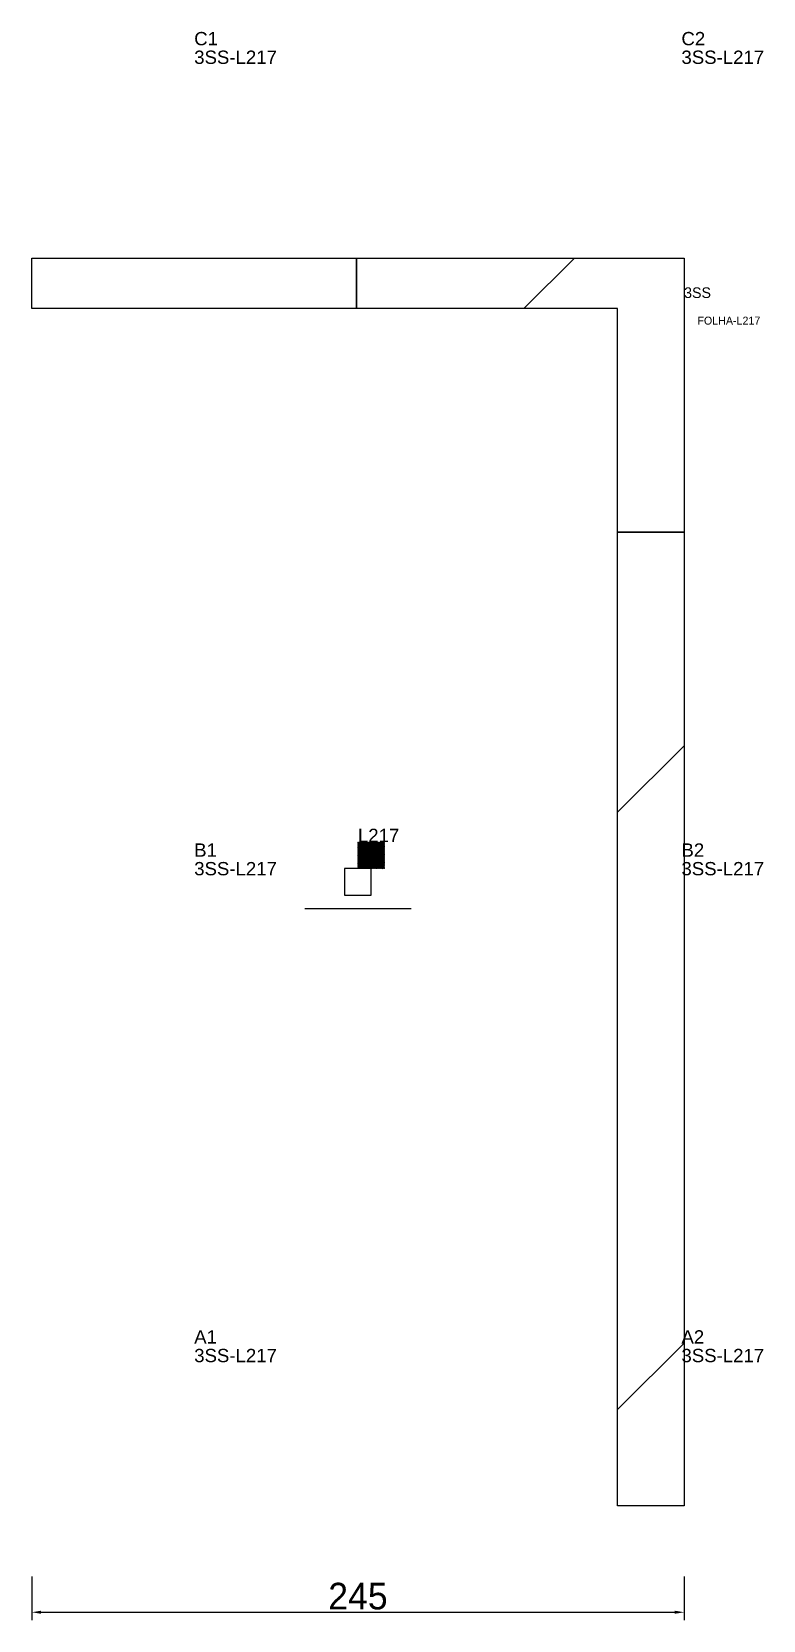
# Model space of a CAD drawing. Header units: metres. Extents: x 222 to 497, y -310 to 287.
import ezdxf

# ---------------------------------------------------------------- set-up
doc = ezdxf.new("R2010")
doc.units = ezdxf.units.M
for name, color, linetype in [('3', 3, 'CONTINUOUS'), ('AUX00', 7, 'CONTINUOUS'), ('COTA', 241, 'CONTINUOUS'), ('FOLHA', 255, 'CONTINUOUS'), ('Hachura', 251, 'CONTINUOUS'), ('NOMENCLATURA', 7, 'CONTINUOUS'), ('Nível', 160, 'CONTINUOUS'), ('Painéis', 200, 'CONTINUOUS'), ('Pilares', 5, 'CONTINUOUS'), ('REAPROVEITAMENTO', 251, 'CONTINUOUS'), ('SARR_2.2x7', 40, 'CONTINUOUS')]:
    doc.layers.add(name, color=color, linetype=linetype)
doc.styles.add('ARIAL', font='Arial.ttf')
doc.styles.add('STR_STANDARD', font='arial.ttf')
doc.dimstyles.new('EZ DXF', dxfattribs={"dimtxt": 10, "dimasz": 3.5, "dimexe": 3, "dimexo": 1.5, "dimgap": 1, "dimtad": 1, "dimdec": 1, "dimdsep": 46, "dimcen": 2.5, "dimazin": 3, "dimtfac": 1, "dimtmove": 0, "dimatfit": 3})

msp = doc.modelspace()

# ---------------------------------------------------------------- hatches: boundary and pattern name
at = {"layer": 'Hachura'}
h = msp.add_hatch(dxfattribs=at)
h.set_pattern_fill('ANSI31', scale=50)
h.paths.add_polyline_path([(467.2, 201.5), (467.2, -267.5), (442.2, -267.5), (442.2, 182.5), (222.2, 182.5), (222.2, 201.5)])
h = msp.add_hatch(dxfattribs=at)
h.set_pattern_fill('ANSI31', scale=50)
h.paths.add_polyline_path([(467.2, 201.5), (467.2, -267.5), (442.2, -267.5), (442.2, 182.5), (222.2, 182.5), (222.2, 201.5)])
at = {"layer": 'Reaproveitamento'}
h = msp.add_hatch(dxfattribs=at)
h.set_pattern_fill('SOLID')
h.paths.add_polyline_path([(344.7, -28), (354.7, -28), (354.7, -18), (344.7, -18)])
h = msp.add_hatch(dxfattribs=at)
h.set_pattern_fill('SOLID')
h.paths.add_polyline_path([(344.7, -28), (354.7, -28), (354.7, -18), (344.7, -18)])

# ---------------------------------------------------------------- linework, layer by layer
at = {"layer": '3'}
for points in [[(344.2, 182.5), (344.2, 201.5)], [(344.2, 182.5), (344.2, 201.5)], [(442.2, 98.5), (467.2, 98.5)], [(442.2, 98.5), (467.2, 98.5)]]:
    msp.add_lwpolyline(points, close=True, dxfattribs=at)
at = {"layer": 'Painéis', "color": 200}
for p, q in [((222.2, 182.5), (222.2, 201.5)), ((222.2, 201.5), (467.2, 201.5)), ((222.2, 182.5), (222.2, 201.5)), ((222.2, 201.5), (467.2, 201.5)), ((467.2, 201.5), (467.2, -267.5)), ((467.2, 201.5), (467.2, -267.5)), ((442.2, 182.5), (222.2, 182.5)), ((442.2, 182.5), (222.2, 182.5)), ((442.2, -267.5), (442.2, 182.5)), ((442.2, -267.5), (442.2, 182.5)), ((467.2, -267.5), (442.2, -267.5)), ((467.2, -267.5), (442.2, -267.5))]:
    msp.add_line(p, q, dxfattribs=at)
at = {"layer": 'Pilares'}
msp.add_lwpolyline([(339.7, -38), (349.7, -38), (349.7, -28), (339.7, -28)], close=True, dxfattribs=at)
msp.add_lwpolyline([(339.7, -38), (349.7, -38), (349.7, -28), (339.7, -28)], close=True, dxfattribs=at)
at = {"layer": 'SARR_2.2x7'}
msp.add_line((324.7, -43), (364.7, -43), dxfattribs=at)
msp.add_line((324.7, -43), (364.7, -43), dxfattribs=at)

# ---------------------------------------------------------------- texts
at = {"layer": '3', "style": 'STR_STANDARD'}
for s, p in [('C1', (283.2, 281.5)), ('C1', (283.2, 281.5)), ('C2', (466.2, 281.5)), ('C2', (466.2, 281.5)), ('B1', (283.2, -23.5)), ('B1', (283.2, -23.5)), ('B2', (466.2, -23.5)), ('B2', (466.2, -23.5)), ('A1', (283.2, -206.5)), ('A1', (283.2, -206.5)), ('A2', (466.2, -206.5)), ('A2', (466.2, -206.5))]:
    msp.add_text(s, height=5, dxfattribs=at).set_placement(p)
at = {"layer": 'AUX00', "style": 'STR_STANDARD'}
for p in [(283.2, 274.5), (283.2, 274.5), (466.2, 274.5), (466.2, 274.5), (283.2, -30.5), (283.2, -30.5), (466.2, -30.5), (466.2, -30.5), (283.2, -213.5), (283.2, -213.5), (466.2, -213.5), (466.2, -213.5)]:
    msp.add_text('3SS-L217', height=5, dxfattribs=at).set_placement(p)
at = {"layer": 'FOLHA'}
msp.add_text('FOLHA-L217', height=3, dxfattribs=at).set_placement((472.2, 176.5))
msp.add_text('FOLHA-L217', height=3, dxfattribs=at).set_placement((472.2, 176.5))
at = {"layer": 'NOMENCLATURA', "insert": (344.7, -13), "char_height": 5, "attachment_point": 1, "style": 'ARIAL'}
msp.add_mtext('L217', dxfattribs=at)
msp.add_mtext('L217', dxfattribs=at)
at = {"layer": 'Nível'}
msp.add_text('3SS', height=4, dxfattribs=at).set_placement((467.2, 186.5))
msp.add_text('3SS', height=4, dxfattribs=at).set_placement((467.2, 186.5))

# ---------------------------------------------------------------- dimensions: what is measured, and where the dimension line sits
at = {"layer": 'COTA'}
msp.add_linear_dim(base=(222.2, -307.5), p1=(222.2, -292.5), p2=(467.2, -292.5), dimstyle='EZ DXF', dxfattribs=at).render()
msp.add_linear_dim(base=(222.2, -307.5), p1=(222.2, -292.5), p2=(467.2, -292.5), dimstyle='EZ DXF', dxfattribs=at).render()

doc.saveas('drawing.dxf')
